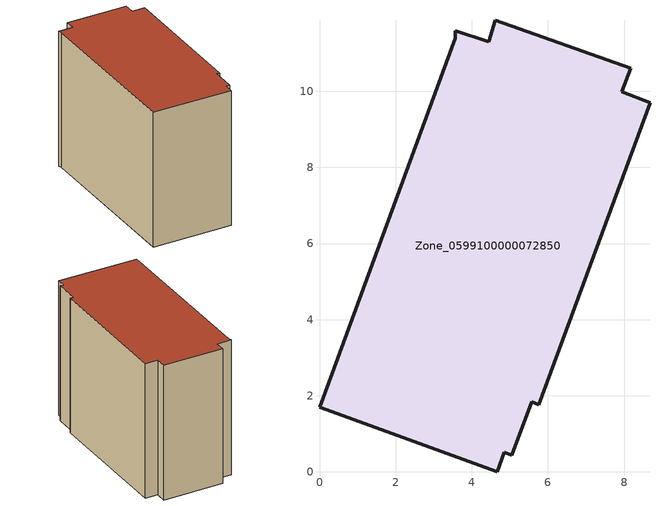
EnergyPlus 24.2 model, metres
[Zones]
Zone_0599100000072850
 floor ground (C_G): 5.57,1.84 5.05,0.44 4.85,0.52 4.66,0 0,1.7 3.56,11.39 3.57,11.59 4.45,11.3 4.62,11.87 8.17,10.6 7.94,9.98 8.68,9.7 5.76,1.77 z0
 wall outside (C_F): 7.94,9.98 8.17,10.6 4.62,11.87 4.45,11.3 3.57,11.59 3.56,11.39 0,1.7 4.66,0 4.85,0.52 5.05,0.44 5.57,1.84 5.76,1.77 8.68,9.7 7.94,9.98 z0:8.53
 roof outside (C_R): 5.05,0.44 5.57,1.84 5.76,1.77 8.68,9.7 7.94,9.98 8.17,10.6 4.62,11.87 4.45,11.3 3.57,11.59 3.56,11.39 0,1.7 4.66,0 4.85,0.52 z8.53
[BUILDING]
Pand.0599100000072850: North Axis=0; Terrain=City; Loads Convergence Tolerance Value=0.04; Temperature Convergence Tolerance Value=0.4; Solar Distribution=FullExterior; Maximum Number of Warmup Days=25; Minimum Number of Warmup Days=1
[Site:Location]
Rotterdam.The.Hague.AP_ZH_NLD Design_Conditions: Latitude=51.96; Longitude=4.45; Time Zone=1; Elevation=-4.5
[SITE:GROUNDTEMPERATURE:BUILDINGSURFACE]
18, 18, 18, 18, 18, 18, 18, 18, 18, 18, 18, 18
[MATERIAL] Thermal Absorptance=0.9; Solar Absorptance=0.7; Visible Absorptance=0.7
Name | Roughness | Thickness | Conductivity | Density | Specific Heat
G.TC.1946 | MediumSmooth | 0.15 | 1 | 540 | 1210
F.TC.1946 | Rough | 0.3 | 0.857143 | 1920 | 840
R.TC.1946 | MediumRough | 0.2 | 0.909091 | 1500 | 1000
[CONSTRUCTION]
C_G: G.TC.1946
C_F: F.TC.1946
C_R: R.TC.1946
[ZONE]
Zone_0599100000072850: Type=1; Multiplier=1; Ceiling Height=Autocalculate; Volume=Autocalculate; Floor Area=autocalculate; Part of Total Floor Area=Yes
[ZONEINFILTRATION:DESIGNFLOWRATE]
Infil_Zone_0599100000072850: Zone or ZoneList or Space or SpaceList=Zone_0599100000072850; Schedule=AlwaysOn; Design Flow Rate Calculation Method=Flow/Area; Flow Rate per Floor Area=0.003; Constant Term Coefficient=1; Temperature Term Coefficient=0; Velocity Term Coefficient=0; Velocity Squared Term Coefficient=0
[HVACTEMPLATE:ZONE:IDEALLOADSAIRSYSTEM]
Zone_0599100000072850: Maximum Heating Supply Air Temperature=50; Minimum Cooling Supply Air Temperature=13; Maximum Heating Supply Air Humidity Ratio=0.0156; Minimum Cooling Supply Air Humidity Ratio=0.0077; Heating Limit=NoLimit; Cooling Limit=NoLimit; Dehumidification Control Type=ConstantSensibleHeatRatio; Cooling Sensible Heat Ratio=0.7; Dehumidification Setpoint=60; Humidification Control Type=None; Humidification Setpoint=30; Outdoor Air Method=None; Outdoor Air Flow Rate per Person=0.00944; Outdoor Air Flow Rate per Zone Floor Area=0; Outdoor Air Flow Rate per Zone=0; Demand Controlled Ventilation Type=None; Outdoor Air Economizer Type=NoEconomizer; Heat Recovery Type=None; Sensible Heat Recovery Effectiveness=0.7; Latent Heat Recovery Effectiveness=0.65
[ZONECONTROL:THERMOSTAT]
ThermostatControl_Zone_0599100000072850: Zone or ZoneList=Zone_0599100000072850; Control Type Schedule=DualSetpointControlType; Control 1=Thermostat_Zone_0599100000072850; Temperature Difference Between Cutout And Setpoint=0
[THERMOSTATSETPOINT:DUALSETPOINT]
Thermostat_Zone_0599100000072850: Heating Setpoint Temperature Schedule=HeatingSetpoint_Zone_0599100000072850; Cooling Setpoint Temperature Schedule=CoolingSetpoint_Zone_0599100000072850
[SCHEDULE:COMPACT]
HeatingSetpoint_Zone_0599100000072850: Through: 12/31, For: AllDays, Until: 24:00, 21
CoolingSetpoint_Zone_0599100000072850: Through: 12/31, For: AllDays, Until: 24:00, 24
DualSetpointControlType: Through: 12/31, For: AllDays, Until: 24:00, 4
AlwaysOn: Through: 12/31, For: AllDays, Until: 24:00, 1
